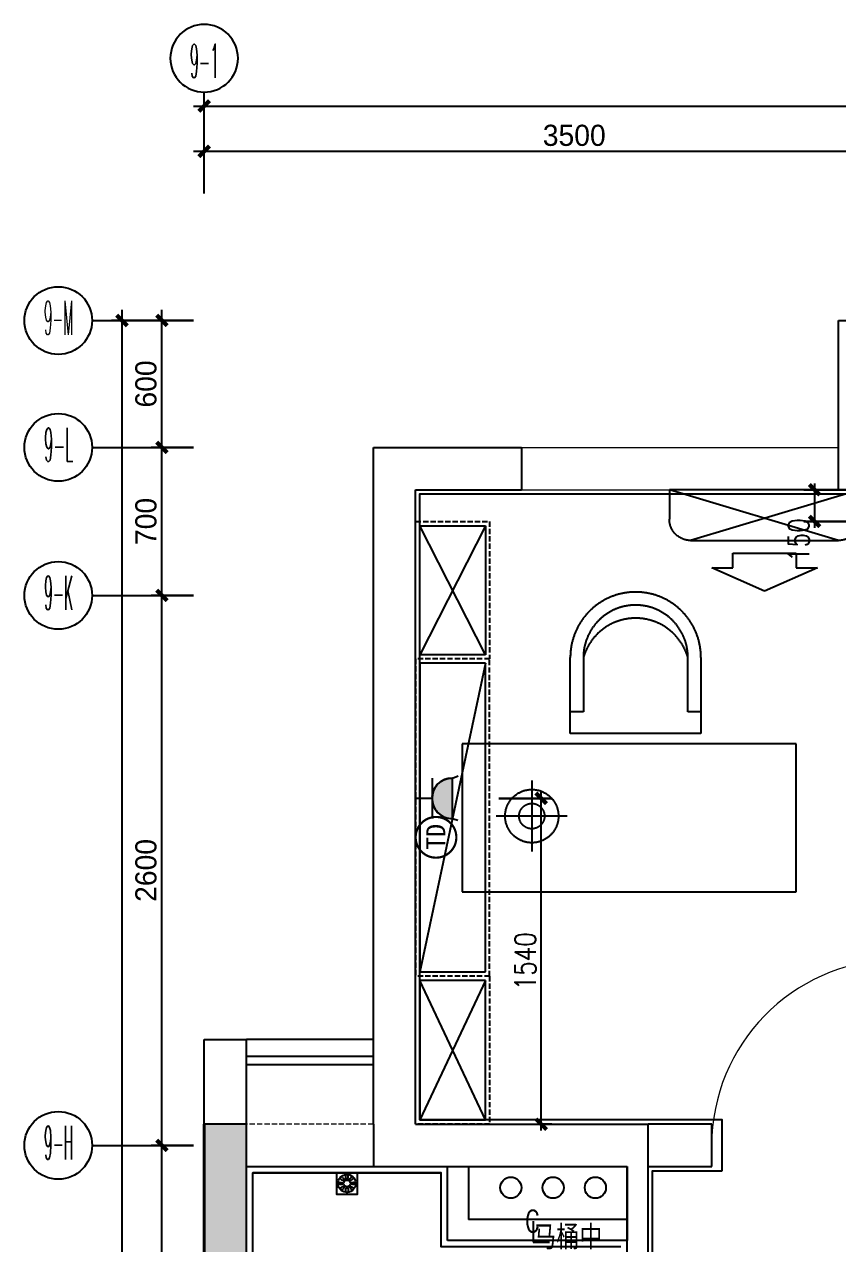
# Model space of a CAD drawing. Header units: inches. Extents: x -2597087 to 134135, y -662679 to 20000.
# Drawn here: x 6568 to 10418, y -56361 to -50592 of the extents above; entities that cross this region are included whole.
import ezdxf
from ezdxf.enums import TextEntityAlignment as Align

# ---------------------------------------------------------------- set-up
doc = ezdxf.new("R2010")
doc.units = ezdxf.units.IN
doc.header["$LTSCALE"] = 100
doc.header["$MEASUREMENT"] = 0
for name, pattern in [('__DASH', [0.35, 0.25, -0.1]), ('DASH', [0.35, 0.25, -0.1]), ('HIDDEN', [0.375, 0.25, -0.125])]:
    doc.linetypes.add(name, pattern=pattern)
doc.layers.get('0').update_dxf_attribs({"linetype": 'CONTINUOUS'})
doc.layers.get('Defpoints').update_dxf_attribs({"linetype": 'CONTINUOUS'})
for name, color, linetype in [('003门', 17, 'CONTINUOUS'), ('006地漏', 146, 'CONTINUOUS'), ('008a地面活动灯具', 31, 'CONTINUOUS'), ('009-活动家具', 157, 'DASH'), ('009活动家具', 157, 'CONTINUOUS'), ('011 完成面', 24, 'CONTINUOUS'), ('011完成面', 24, 'CONTINUOUS'), ('017-插座图层', 30, 'CONTINUOUS'), ('018-弱电图层', 20, 'CONTINUOUS'), ('029空调室内机', 82, 'CONTINUOUS'), ('05 轴号 建筑尺寸', 2, 'CONTINUOUS'), ('41标注', 2, 'CONTINUOUS'), ('PUB_HATCH', 8, 'CONTINUOUS'), ('VPIPE-废水', 91, 'DASH'), ('VPIPE-污水', 49, 'DASH'), ('VPIPE-通气', 119, 'DASH'), ('WALL', 7, 'CONTINUOUS'), ('WINDOW', 4, 'CONTINUOUS'), ('插座尺寸标注', 2, 'CONTINUOUS')]:
    doc.layers.add(name, color=color, linetype=linetype)
for name, color, linetype, lineweight in [('BALCONY', 3, 'CONTINUOUS', 0), ('COLUMN', 30, 'CONTINUOUS', 40), ('SEE', 51, 'CONTINUOUS', 0)]:
    doc.layers.add(name, color=color, linetype=linetype, lineweight=lineweight)
doc.styles.add('SF', font='sf.shx')
doc.styles.add('尺寸标注', font='romans.shx', dxfattribs={"width": 0.8, "bigfont": 'hztxt.shx'})
doc.styles.add('文字标注', font='')
doc.styles.get('文字标注').set_extended_font_data('SimSun')
doc.dimstyles.new('1：50', dxfattribs={"dimscale": 50, "dimtxt": 2, "dimasz": 1, "dimexe": 1, "dimexo": 1, "dimgap": 0.5, "dimtad": 1, "dimdec": 0, "dimrnd": 5, "dimzin": 0, "dimdsep": 46, "dimtxsty": 'SF', "dimblk": 'ARCHTICK', "dimcen": 0.09, "dimdle": 1, "dimclrd": 251, "dimclre": 251, "dimclrt": 2, "dimadec": 0, "dimazin": 0, "dimtfac": 1, "dimtdec": 0, "dimtix": 1, "dimtmove": 2, "dimatfit": 0, "dimldrblk": 'ARCHTICK', "dimfxl": 5, "dimfxlon": 1, "dimtolj": 1, "dimtzin": 0, "dimarcsym": 0})
doc.dimstyles.new('A3-50', dxfattribs={"dimscale": 50, "dimtxt": 2, "dimasz": 1, "dimexe": 1, "dimexo": 1, "dimgap": 0.5, "dimtad": 1, "dimdec": 0, "dimlfac": -50, "dimrnd": 5, "dimzin": 0, "dimdsep": 46, "dimtxsty": '尺寸标注', "dimblk": 'ARCHTICK', "dimcen": 0, "dimdle": 0.6, "dimclrd": 251, "dimclre": 251, "dimclrt": 2, "dimadec": 0, "dimazin": 0, "dimtfac": 1, "dimtdec": 0, "dimtix": 1, "dimtmove": 2, "dimatfit": 3, "dimldrblk": 'DOT', "dimfxl": 4, "dimfxlon": 1, "dimtolj": 1, "dimtzin": 0, "dimlwe": 30, "dimarcsym": 0})

# ---------------------------------------------------------------- blocks, each defined once
blk = doc.blocks.new('A$C556527C6')
at = {"const_width": 8.17}
blk.add_lwpolyline([(-75.2, 75.2, 1), (75.2, 75.2, 1)], format="xyb", close=True, dxfattribs=at)
at = {"color": 50, "style": '文字标注'}
blk.add_attdef('F', (-23.1, 32.8), '', height=84.7, dxfattribs=at)
blk = doc.blocks.new('*U1377')
at = {"linetype": 'Continuous'}
for p, q in [((-55.4, -84.9), (-59.8, -90.2)), ((-50.5, -80), (-55.4, -84.9)), ((-55.4, -84.9), (-55.4, -84.9)), ((-45.1, -75.6), (-50.5, -80)), ((-50.5, -80), (-50.5, -80)), ((-39.4, -71.7), (-45.1, -75.6)), ((-45.1, -75.6), (-45.1, -75.6)), ((-33.4, -68.3), (-39.4, -71.7)), ((-39.4, -71.7), (-39.4, -71.7)), ((-27.1, -65.6), (-33.4, -68.3)), ((-33.4, -68.3), (-33.4, -68.3)), ((-20.5, -63.4), (-27.1, -65.6)), ((-27.1, -65.6), (-27.1, -65.6)), ((-13.8, -61.8), (-20.5, -63.4)), ((-20.5, -63.4), (-20.5, -63.4)), ((-6.9, -60.8), (-13.8, -61.8)), ((-13.8, -61.8), (-13.8, -61.8)), ((0, -60.5), (-6.9, -60.8)), ((-6.9, -60.8), (-6.9, -60.8)), ((6.9, -60.8), (0, -60.5)), ((6.9, -60.8), (6.9, -60.8)), ((6.9, -60.8), (13.8, -61.8)), ((13.8, -61.8), (13.8, -61.8)), ((13.8, -61.8), (20.5, -63.4)), ((20.5, -63.4), (20.5, -63.4)), ((20.5, -63.4), (27.1, -65.6)), ((27.1, -65.6), (27.1, -65.6)), ((27.1, -65.6), (33.4, -68.3)), ((33.4, -68.3), (33.4, -68.3)), ((33.4, -68.3), (39.5, -71.7)), ((39.5, -71.7), (39.5, -71.7)), ((39.5, -71.7), (45.2, -75.6)), ((45.2, -75.6), (45.2, -75.6)), ((45.2, -75.6), (50.5, -80)), ((50.5, -80), (50.5, -80)), ((50.5, -80), (55.4, -84.9)), ((55.4, -84.9), (55.4, -84.9)), ((55.4, -84.9), (59.8, -90.2)), ((-74.7, -128.5), (-75, -135.4)), ((-73.7, -121.6), (-74.7, -128.5)), ((-74.7, -128.5), (-74.7, -128.5)), ((-72.1, -114.9), (-73.7, -121.6)), ((-73.7, -121.6), (-73.7, -121.6)), ((-69.9, -108.3), (-72.1, -114.9)), ((-72.1, -114.9), (-72.1, -114.9)), ((-67.1, -102), (-69.9, -108.3)), ((-69.9, -108.3), (-69.9, -108.3)), ((-63.7, -95.9), (-67.1, -102)), ((-67.1, -102), (-67.1, -102)), ((-59.8, -90.2), (-63.7, -95.9)), ((-63.7, -95.9), (-63.7, -95.9)), ((-59.8, -90.2), (-59.8, -90.2)), ((59.8, -90.2), (59.8, -90.2)), ((59.8, -90.2), (63.7, -95.9)), ((63.7, -95.9), (63.7, -95.9)), ((63.7, -95.9), (67.1, -102)), ((67.1, -102), (67.1, -102)), ((67.1, -102), (69.9, -108.3)), ((69.9, -108.3), (69.9, -108.3)), ((69.9, -108.3), (72.1, -114.9)), ((72.1, -114.9), (72.1, -114.9)), ((72.1, -114.9), (73.7, -121.6)), ((73.7, -121.6), (73.7, -121.6)), ((73.7, -121.6), (74.7, -128.5)), ((74.7, -128.5), (74.7, -128.5)), ((74.7, -128.5), (75, -135.4)), ((75, -135.4), (-75, -135.4)), ((75, -135.4), (75, -135.4))]:
    blk.add_line(p, q, dxfattribs=at)
for points in [[(-55.4, -84.9), (-59.8, -90.2), (59.8, -90.2)], [(-50.5, -80), (-55.4, -84.9), (55.4, -84.9)], [(-55.4, -84.9), (-55.4, -84.9), (55.4, -84.9)], [(-45.1, -75.6), (-50.5, -80), (50.5, -80)], [(-50.5, -80), (-50.5, -80), (50.5, -80)], [(-39.4, -71.7), (-45.1, -75.6), (45.2, -75.6)], [(-45.1, -75.6), (-45.1, -75.6), (45.2, -75.6)], [(-33.4, -68.3), (-39.4, -71.7), (39.5, -71.7)], [(-39.4, -71.7), (-39.4, -71.7), (39.5, -71.7)], [(-27.1, -65.6), (-33.4, -68.3), (33.4, -68.3)], [(-33.4, -68.3), (-33.4, -68.3), (33.4, -68.3)], [(-20.5, -63.4), (-27.1, -65.6), (27.1, -65.6)], [(-27.1, -65.6), (-27.1, -65.6), (27.1, -65.6)], [(-13.8, -61.8), (-20.5, -63.4), (20.5, -63.4)], [(-20.5, -63.4), (-20.5, -63.4), (20.5, -63.4)], [(-6.9, -60.8), (-13.8, -61.8), (13.8, -61.8)], [(-13.8, -61.8), (-13.8, -61.8), (13.8, -61.8)], [(0, -60.5), (-6.9, -60.8), (6.9, -60.8)], [(-6.9, -60.8), (-6.9, -60.8), (6.9, -60.8)], [(-74.7, -128.5), (-75, -135.4), (75, -135.4)], [(-73.7, -121.6), (-74.7, -128.5), (74.7, -128.5)], [(-74.7, -128.5), (-74.7, -128.5), (74.7, -128.5)], [(-72.1, -114.9), (-73.7, -121.6), (73.7, -121.6)], [(-73.7, -121.6), (-73.7, -121.6), (73.7, -121.6)], [(-69.9, -108.3), (-72.1, -114.9), (72.1, -114.9)], [(-72.1, -114.9), (-72.1, -114.9), (72.1, -114.9)], [(-67.1, -102), (-69.9, -108.3), (69.9, -108.3)], [(-69.9, -108.3), (-69.9, -108.3), (69.9, -108.3)], [(-63.7, -95.9), (-67.1, -102), (67.1, -102)], [(-67.1, -102), (-67.1, -102), (67.1, -102)], [(-59.8, -90.2), (-63.7, -95.9), (63.7, -95.9)], [(-63.7, -95.9), (-63.7, -95.9), (63.7, -95.9)], [(-59.8, -90.2), (-59.8, -90.2), (59.8, -90.2)]]:
    blk.add_solid(points, dxfattribs=at)
at = {"linetype": 'Continuous', "extrusion": (0, 0, -1)}
for points in [[(55.4, -84.9), (-55.4, -84.9), (-55.4, -84.9)], [(55.4, -84.9), (-55.4, -84.9), (-59.8, -90.2)], [(50.5, -80), (-50.5, -80), (-50.5, -80)], [(50.5, -80), (-50.5, -80), (-55.4, -84.9)], [(45.1, -75.6), (-45.2, -75.6), (-45.2, -75.6)], [(45.1, -75.6), (-45.2, -75.6), (-50.5, -80)], [(39.4, -71.7), (-39.5, -71.7), (-39.5, -71.7)], [(39.4, -71.7), (-39.5, -71.7), (-45.2, -75.6)], [(33.4, -68.3), (-33.4, -68.3), (-33.4, -68.3)], [(33.4, -68.3), (-33.4, -68.3), (-39.5, -71.7)], [(27.1, -65.6), (-27.1, -65.6), (-27.1, -65.6)], [(27.1, -65.6), (-27.1, -65.6), (-33.4, -68.3)], [(20.5, -63.4), (-20.5, -63.4), (-20.5, -63.4)], [(20.5, -63.4), (-20.5, -63.4), (-27.1, -65.6)], [(13.8, -61.8), (-13.8, -61.8), (-13.8, -61.8)], [(13.8, -61.8), (-13.8, -61.8), (-20.5, -63.4)], [(6.9, -60.8), (-6.9, -60.8), (-6.9, -60.8)], [(6.9, -60.8), (-6.9, -60.8), (-13.8, -61.8)], [(74.7, -128.5), (-74.7, -128.5), (-74.7, -128.5)], [(74.7, -128.5), (-74.7, -128.5), (-75, -135.4)], [(73.7, -121.6), (-73.7, -121.6), (-73.7, -121.6)], [(73.7, -121.6), (-73.7, -121.6), (-74.7, -128.5)], [(72.1, -114.9), (-72.1, -114.9), (-72.1, -114.9)], [(72.1, -114.9), (-72.1, -114.9), (-73.7, -121.6)], [(69.9, -108.3), (-69.9, -108.3), (-69.9, -108.3)], [(69.9, -108.3), (-69.9, -108.3), (-72.1, -114.9)], [(67.1, -102), (-67.1, -102), (-67.1, -102)], [(67.1, -102), (-67.1, -102), (-69.9, -108.3)], [(63.7, -95.9), (-63.7, -95.9), (-63.7, -95.9)], [(63.7, -95.9), (-63.7, -95.9), (-67.1, -102)], [(59.8, -90.2), (-59.8, -90.2), (-59.8, -90.2)], [(59.8, -90.2), (-59.8, -90.2), (-63.7, -95.9)], [(75, -135.4), (-75, -135.4), (-75, -135.4)]]:
    blk.add_solid(points, dxfattribs=at)
blk = doc.blocks.new('A$C14D57D85')
for p, q in [((0, -60.5), (0, 0)), ((75, -60.5), (-75, -60.5)), ((-75, -136.2), (-81.2, -156.2)), ((75, -135.4), (-75, -135.4)), ((-75, -135.4), (-75, -136.2)), ((75, -136), (83.4, -156.6))]:
    blk.add_line(p, q)
blk.add_arc((0, -135.5), 75, 0.0968, 179.9027)
at = {"linetype": 'Continuous'}
blk.add_blockref('*U1377', (0, 0), dxfattribs=at)
at = {"color": 2, "style": '文字标注'}
blk.add_attdef('F', text='', height=62.7, dxfattribs=at).set_placement((-19.2, -207.1), (25.6, -207.1), align=Align.ALIGNED)
blk = doc.blocks.new('_ArchTick')
at = {"color": 0, "linetype": 'ByBlock', "const_width": 0.4}
blk.add_lwpolyline([(-0.5, -0.5), (0.5, 0.5)], dxfattribs=at)
blk = doc.blocks.new('*D1409')
at = {"layer": 'Defpoints', "color": 0, "transparency": 16777216}
for p in [(-7128.7, -52644.9), (-6534.9, -52644.9), (-6578.7, -54185.7)]:
    blk.add_point(p, dxfattribs=at)
at = {"layer": '插座尺寸标注', "color": 251, "lineweight": -2, "transparency": 16777216}
blk.add_line((-6534.9, -54215.7), (-6534.9, -52614.9), dxfattribs=at)
at = {"layer": '插座尺寸标注', "color": 251, "lineweight": 30, "transparency": 16777216}
for p, q in [((-6734.9, -52644.9), (-6484.9, -52644.9)), ((-6534.9, -54185.7), (-6484.9, -54185.7))]:
    blk.add_line(p, q, dxfattribs=at)
at = {"layer": '插座尺寸标注', "color": 251, "lineweight": -2, "transparency": 16777216, "xscale": 50, "yscale": 50, "zscale": 50}
for p, rotation in [((-6534.9, -52644.9), 90), ((-6534.9, -54185.7), 270)]:
    blk.add_blockref('_ArchTick', p, dxfattribs=dict(at, rotation=rotation))
at = {"layer": '插座尺寸标注', "color": 2, "transparency": 16777216, "insert": (-6609.9, -53415.3), "char_height": 100, "attachment_point": 5, "rotation": 90, "style": '尺寸标注'}
blk.add_mtext('\\A1;1540', dxfattribs=at)
blk = doc.blocks.new('_Dot')
at = {"color": 0, "linetype": 'ByBlock', "lineweight": -2}
blk.add_line((-0.5, 0), (-1, 0), dxfattribs=at)
at = {"color": 0, "linetype": 'ByBlock', "const_width": 0.5}
blk.add_lwpolyline([(-0.25, 0, 1), (0.25, 0, 1)], format="xyb", close=True, dxfattribs=at)
blk = doc.blocks.new('*D1410')
at = {"layer": 'Defpoints', "color": 0, "transparency": 16777216}
for p in [(-4728.7, -51185.7), (-5242.5, -51335.7), (-4728.7, -51335.7)]:
    blk.add_point(p, dxfattribs=at)
at = {"layer": '插座尺寸标注', "color": 251, "lineweight": -2, "transparency": 16777216}
blk.add_line((-5242.5, -51155.7), (-5242.5, -51365.7), dxfattribs=at)
at = {"layer": '插座尺寸标注', "color": 251, "lineweight": 30, "transparency": 16777216}
for p, q in [((-5042.5, -51185.7), (-5292.5, -51185.7)), ((-5042.5, -51335.7), (-5292.5, -51335.7))]:
    blk.add_line(p, q, dxfattribs=at)
at = {"layer": '插座尺寸标注', "color": 251, "lineweight": -2, "transparency": 16777216, "xscale": 50, "yscale": 50, "zscale": 50}
for p, rotation in [((-5242.5, -51185.7), 90), ((-5242.5, -51335.7), 270)]:
    blk.add_blockref('_ArchTick', p, dxfattribs=dict(at, rotation=rotation))
at = {"layer": '插座尺寸标注', "color": 2, "transparency": 16777216, "insert": (-5317.5, -51423.8), "char_height": 100, "attachment_point": 5, "rotation": 90, "style": '尺寸标注'}
blk.add_mtext('\\A1;150', dxfattribs=at)
blk = doc.blocks.new('*D1413')
at = {"layer": 'Defpoints', "color": 0, "transparency": 16777216}
for p in [(-6853.7, -54668.9), (-6553.7, -54668.9), (-6853.7, -55234.6)]:
    blk.add_point(p, dxfattribs=at)
at = {"layer": '插座尺寸标注', "color": 251, "lineweight": 30, "transparency": 16777216}
for p, q in [((-6853.7, -55034.6), (-6853.7, -55284.6)), ((-6553.7, -55034.6), (-6553.7, -55284.6))]:
    blk.add_line(p, q, dxfattribs=at)
at = {"layer": '插座尺寸标注', "color": 251, "lineweight": -2, "transparency": 16777216}
blk.add_line((-6523.7, -55234.6), (-6883.7, -55234.6), dxfattribs=at)
at = {"layer": '插座尺寸标注', "color": 251, "lineweight": -2, "transparency": 16777216, "xscale": 50, "yscale": 50, "zscale": 50, "rotation": 180}
blk.add_blockref('_ArchTick', (-6853.7, -55234.6), dxfattribs=at)
at = {"layer": '插座尺寸标注', "color": 251, "lineweight": -2, "transparency": 16777216, "xscale": 50, "yscale": 50, "zscale": 50}
blk.add_blockref('_ArchTick', (-6553.7, -55234.6), dxfattribs=at)
at = {"layer": '插座尺寸标注', "color": 2, "transparency": 16777216, "insert": (-6703.7, -55159.6), "char_height": 100, "attachment_point": 5, "style": '尺寸标注'}
blk.add_mtext('\\A1;300', dxfattribs=at)
blk = doc.blocks.new('A$C037D7CD3')
at = {"layer": '插座尺寸标注', "char_height": 100, "attachment_point": 5, "style": '尺寸标注'}
for s, insert in [('\\A1;C', (1.1, 50)), ('\\A1;L', (20, 0.1))]:
    blk.add_mtext(s, dxfattribs=dict(at, insert=insert))
blk = doc.blocks.new('*D1447')
at = {"color": 251, "lineweight": -2, "transparency": 16777216}
for p, q in [((-8128.7, -49571.4), (-8128.7, -49321.4)), ((3071.3, -49571.4), (3071.3, -49321.4)), ((-8178.7, -49371.4), (3121.3, -49371.4))]:
    blk.add_line(p, q, dxfattribs=at)
at = {"layer": 'Defpoints', "color": 0, "transparency": 16777216}
for p in [(3071.3, -49371.4), (-8128.7, -49785.7), (3071.3, -49785.7)]:
    blk.add_point(p, dxfattribs=at)
at = {"color": 251, "lineweight": -2, "transparency": 16777216, "xscale": 50, "yscale": 50, "zscale": 50, "rotation": 180}
blk.add_blockref('_ArchTick', (-8128.7, -49371.4), dxfattribs=at)
at = {"color": 251, "lineweight": -2, "transparency": 16777216, "xscale": 50, "yscale": 50, "zscale": 50}
blk.add_blockref('_ArchTick', (3071.3, -49371.4), dxfattribs=at)
at = {"color": 2, "transparency": 16777216, "insert": (-2528.7, -49296.4), "char_height": 100, "attachment_point": 5, "style": 'SF'}
blk.add_mtext('\\A1;11200', dxfattribs=at)
blk = doc.blocks.new('*D1448')
at = {"color": 251, "lineweight": -2, "transparency": 16777216}
for p, q in [((-8128.7, -49735.7), (-8128.7, -49535.7)), ((-4628.7, -49735.7), (-4628.7, -49535.7)), ((-8178.7, -49585.7), (-4578.7, -49585.7))]:
    blk.add_line(p, q, dxfattribs=at)
at = {"layer": 'Defpoints', "color": 0, "transparency": 16777216}
for p in [(-4628.7, -49585.7), (-8128.7, -49785.7), (-4628.7, -49785.7)]:
    blk.add_point(p, dxfattribs=at)
at = {"color": 251, "lineweight": -2, "transparency": 16777216, "xscale": 50, "yscale": 50, "zscale": 50, "rotation": 180}
blk.add_blockref('_ArchTick', (-8128.7, -49585.7), dxfattribs=at)
at = {"color": 251, "lineweight": -2, "transparency": 16777216, "xscale": 50, "yscale": 50, "zscale": 50}
blk.add_blockref('_ArchTick', (-4628.7, -49585.7), dxfattribs=at)
at = {"color": 2, "transparency": 16777216, "insert": (-6378.7, -49510.7), "char_height": 100, "attachment_point": 5, "style": 'SF'}
blk.add_mtext('\\A1;3500', dxfattribs=at)
blk = doc.blocks.new('*D1453')
at = {"color": 251, "lineweight": -2, "transparency": 16777216}
for p, q in [((-8178.7, -54285.7), (-8378.7, -54285.7)), ((-8328.7, -58535.7), (-8328.7, -54235.7)), ((-8178.7, -58485.7), (-8378.7, -58485.7))]:
    blk.add_line(p, q, dxfattribs=at)
at = {"layer": 'Defpoints', "color": 0, "transparency": 16777216}
for p in [(-8328.7, -54285.7), (-8128.7, -54285.7), (-8128.7, -58485.7)]:
    blk.add_point(p, dxfattribs=at)
at = {"color": 251, "lineweight": -2, "transparency": 16777216, "xscale": 50, "yscale": 50, "zscale": 50}
for p, rotation in [((-8328.7, -54285.7), 90), ((-8328.7, -58485.7), 270)]:
    blk.add_blockref('_ArchTick', p, dxfattribs=dict(at, rotation=rotation))
at = {"color": 2, "transparency": 16777216, "insert": (-8403.7, -56385.7), "char_height": 100, "attachment_point": 5, "rotation": 90, "style": 'SF'}
blk.add_mtext('\\A1;4200', dxfattribs=at)
blk = doc.blocks.new('*D1454')
at = {"color": 251, "lineweight": -2, "transparency": 16777216}
for p, q in [((-8178.7, -51685.7), (-8378.7, -51685.7)), ((-8328.7, -54335.7), (-8328.7, -51635.7)), ((-8178.7, -54285.7), (-8378.7, -54285.7))]:
    blk.add_line(p, q, dxfattribs=at)
at = {"layer": 'Defpoints', "color": 0, "transparency": 16777216}
for p in [(-8328.7, -51685.7), (-8128.7, -51685.7), (-8128.7, -54285.7)]:
    blk.add_point(p, dxfattribs=at)
at = {"color": 251, "lineweight": -2, "transparency": 16777216, "xscale": 50, "yscale": 50, "zscale": 50}
for p, rotation in [((-8328.7, -51685.7), 90), ((-8328.7, -54285.7), 270)]:
    blk.add_blockref('_ArchTick', p, dxfattribs=dict(at, rotation=rotation))
at = {"color": 2, "transparency": 16777216, "insert": (-8403.7, -52985.7), "char_height": 100, "attachment_point": 5, "rotation": 90, "style": 'SF'}
blk.add_mtext('\\A1;2600', dxfattribs=at)
blk = doc.blocks.new('*D1455')
at = {"color": 251, "lineweight": -2, "transparency": 16777216}
for p, q in [((-8328.7, -51735.7), (-8328.7, -50935.7)), ((-8178.7, -50985.7), (-8378.7, -50985.7)), ((-8178.7, -51685.7), (-8378.7, -51685.7))]:
    blk.add_line(p, q, dxfattribs=at)
at = {"layer": 'Defpoints', "color": 0, "transparency": 16777216}
for p in [(-8328.7, -50985.7), (-8128.7, -50985.7), (-8128.7, -51685.7)]:
    blk.add_point(p, dxfattribs=at)
at = {"color": 251, "lineweight": -2, "transparency": 16777216, "xscale": 50, "yscale": 50, "zscale": 50}
for p, rotation in [((-8328.7, -50985.7), 90), ((-8328.7, -51685.7), 270)]:
    blk.add_blockref('_ArchTick', p, dxfattribs=dict(at, rotation=rotation))
at = {"color": 2, "transparency": 16777216, "insert": (-8403.7, -51335.7), "char_height": 100, "attachment_point": 5, "rotation": 90, "style": 'SF'}
blk.add_mtext('\\A1;700', dxfattribs=at)
blk = doc.blocks.new('*D1456')
at = {"color": 251, "lineweight": -2, "transparency": 16777216}
for p, q in [((-8328.7, -51035.7), (-8328.7, -50335.7)), ((-8178.7, -50385.7), (-8378.7, -50385.7)), ((-8178.7, -50985.7), (-8378.7, -50985.7))]:
    blk.add_line(p, q, dxfattribs=at)
at = {"layer": 'Defpoints', "color": 0, "transparency": 16777216}
for p in [(-8328.7, -50385.7), (-8128.7, -50385.7), (-8128.7, -50985.7)]:
    blk.add_point(p, dxfattribs=at)
at = {"color": 251, "lineweight": -2, "transparency": 16777216, "xscale": 50, "yscale": 50, "zscale": 50}
for p, rotation in [((-8328.7, -50385.7), 90), ((-8328.7, -50985.7), 270)]:
    blk.add_blockref('_ArchTick', p, dxfattribs=dict(at, rotation=rotation))
at = {"color": 2, "transparency": 16777216, "insert": (-8403.7, -50685.7), "char_height": 100, "attachment_point": 5, "rotation": 90, "style": 'SF'}
blk.add_mtext('\\A1;600', dxfattribs=at)
blk = doc.blocks.new('$DorLib2D$00000001')
for p, q in [((0.45, 0.975), (0.5, 0.975)), ((0.45, 0), (0.45, 0.975)), ((0.5, 0), (0.5, 0.975)), ((0.5, 0), (0.45, 0))]:
    blk.add_line(p, q)
at = {"lineweight": 13}
blk.add_arc((0.475, 0), 0.975, 91.46928, 180, dxfattribs=at)
blk = doc.blocks.new('A$C6B8F2F21')
at = {"layer": '41标注', "color": 251}
blk.add_line((0, 0), (15, 0), dxfattribs=at)
blk.add_circle((-5, 0), 5, dxfattribs=at)
at = {"layer": '41标注', "style": '尺寸标注', "width": 1.065333}
blk.add_attdef('A', text='', height=5, dxfattribs=at).set_placement((-7.1, -2.1), (-2.79, -2.1), align=Align.FIT)
blk = doc.blocks.new('A$C13462838')
at = {"color": 251}
blk.add_line((0, 25), (0, 10), dxfattribs=at)
blk.add_circle((0, 5), 5, dxfattribs=at)
blk = doc.blocks.new('*D1446')
at = {"color": 251, "lineweight": -2, "transparency": 16777216}
for p, q in [((-8517.1, -60735.7), (-8517.1, -50335.7)), ((-8317.1, -50385.7), (-8567.1, -50385.7)), ((-8317.1, -60685.7), (-8567.1, -60685.7))]:
    blk.add_line(p, q, dxfattribs=at)
at = {"layer": 'Defpoints', "color": 0, "transparency": 16777216}
for p in [(-8517.1, -50385.7), (-8128.7, -50385.7), (-8128.7, -60685.7)]:
    blk.add_point(p, dxfattribs=at)
at = {"color": 251, "lineweight": -2, "transparency": 16777216, "xscale": 50, "yscale": 50, "zscale": 50}
for p, rotation in [((-8517.1, -50385.7), 90), ((-8517.1, -60685.7), 270)]:
    blk.add_blockref('_ArchTick', p, dxfattribs=dict(at, rotation=rotation))
at = {"color": 2, "transparency": 16777216, "insert": (-8592.1, -55535.7), "char_height": 100, "attachment_point": 5, "rotation": 90, "style": 'SF'}
blk.add_mtext('\\A1;10300', dxfattribs=at)
blk = doc.blocks.new('A$C5A370B41')
at = {"color": 251, "ltscale": 5}
for p, q in [((19.3, 72.3), (18.7, 73.8)), ((27.1, 80), (25.5, 80.7)), ((44, 87.4), (44.7, 89)), ((55.1, 87.4), (54.4, 89)), ((72.3, 80.7), (73.8, 81.3)), ((80, 72.9), (80.7, 74.5)), ((12.6, 55.1), (11, 54.4)), ((12.6, 44), (11, 44.7)), ((20, 27.1), (19.3, 25.5)), ((27.7, 19.3), (26.2, 18.7)), ((44.9, 12.6), (45.6, 11)), ((50, 50), (50, 50)), ((50, 50), (50, 50)), ((50, 50), (50, 50)), ((50, 50), (50, 50)), ((56, 12.6), (55.3, 11)), ((72.9, 20), (74.5, 19.3)), ((80.7, 27.7), (81.3, 26.2)), ((87.4, 56), (89, 55.3)), ((87.4, 44.9), (89, 45.6))]:
    blk.add_line(p, q, dxfattribs=at)
at = {"ltscale": 5}
blk.add_lwpolyline([(100, 100), (0, 100), (0, 0), (100, 0)], close=True, dxfattribs=at)
at = {"color": 251, "ltscale": 5}
for centre, major_axis, start_param, end_param in [((50, 50), (42.1, 3.5), -0.016227, 6.266958), ((23.5, 75.8), (3.72, 3.72), 0.395144, 2.746449), ((50.4, 50), (-11.2, 11.2), 1.570796326784468, 7.853981633964052), ((49.6, 87), (3.72, 3.72), 5.892931, 8.244236), ((75.8, 76.5), (3.72, 3.72), 5.107533, 7.458838), ((13, 49.6), (-3.72, 3.72), -0.390255, 1.961051), ((24.2, 23.5), (3.72, 3.72), 1.96594, 4.317245), ((50.4, 13), (3.72, 3.72), 2.751338, 5.102644), ((76.5, 24.2), (3.72, 3.72), 3.536736, 5.888042), ((87, 50.4), (-3.72, 3.72), 2.751338, 5.102644)]:
    blk.add_ellipse(centre, major_axis=major_axis, ratio=1, start_param=start_param, end_param=end_param, dxfattribs=at)
at = {"color": 251, "ltscale": 5, "extrusion": (0, 0, -1)}
for centre, major_axis, start_param, end_param in [((23.2, 76.2), (-13.6, 13.6), 1.570796, 4.712389), ((49.6, 87.4), (0, 19.2), 1.570796, 4.712389), ((76.2, 76.8), (13.6, 13.6), 1.570796, 4.712389), ((12.6, 49.6), (-19.2, 0), 1.570796, 4.712389), ((23.8, 23.2), (13.6, 13.6), -1.570796, 1.570796), ((50.4, 12.6), (0, 19.2), 4.712389, 7.853982), ((76.8, 23.8), (-13.6, 13.6), 4.712389, 7.853982), ((87.4, 50.4), (-19.2, 0), 4.712389, 7.853982)]:
    blk.add_ellipse(centre, major_axis=major_axis, ratio=0.286893, start_param=start_param, end_param=end_param, dxfattribs=at)
blk = doc.blocks.new('dfgdfht67964dfgsdg')
at = {"layer": '029空调室内机', "color": 250, "linetype": '__DASH', "ltscale": 100}
for p, q in [((-100, 240), (-900, 0)), ((0, 0), (-800, 240))]:
    blk.add_line(p, q, dxfattribs=at)
blk.add_lwpolyline([(-700, 370), (-600, 370), (-600, 300), (-300, 300), (-300, 370), (-200, 370), (-450, 480)], close=True, dxfattribs=at)
blk.add_lwpolyline([(0, 0), (-900, 0), (-900, 140, -0.414214), (-800, 240), (-100, 240, -0.414214), (0, 140)], format="xyb", close=True, dxfattribs=at)
blk = doc.blocks.new('A$C021D4E37')
at = {"layer": 'PUB_HATCH'}
blk.add_hatch(color=250, dxfattribs=at).paths.add_polyline_path([(3968.417, 1173.462), (3968.417, -626.538), (4168.417, -626.538), (4168.417, 1173.462)])
at = {"layer": '008a地面活动灯具', "linetype": 'HIDDEN', "ltscale": 250}
for radius in [126, 60]:
    blk.add_circle((5517.674, 2630.224), radius, dxfattribs=at)
at = {"layer": '009-活动家具'}
for p, q in [((4968.417, 4023.462), (5318.417, 4023.462)), ((4968.417, 3373.462), (4968.417, 4023.462)), ((5318.417, 4023.462), (5318.417, 3373.462)), ((4968.417, 3373.462), (4968.417, 1873.462)), ((5318.417, 3373.462), (4968.417, 3373.462)), ((5318.417, 1873.462), (5318.417, 3373.462)), ((4968.417, 1173.462), (4968.417, 1873.462)), ((5318.417, 1873.462), (4968.417, 1873.462)), ((5318.417, 1873.462), (5318.417, 1173.462)), ((5318.417, 1173.462), (4968.417, 1173.462))]:
    blk.add_line(p, q, dxfattribs=at)
at = {"layer": '009-活动家具', "color": 250, "linetype": 'HIDDEN', "ltscale": 200}
for p, q in [((5298.417, 4003.462), (4988.417, 3393.462)), ((5298.417, 3393.462), (4988.417, 4003.462)), ((5298.417, 3353.462), (4988.417, 1893.462)), ((5298.417, 1853.462), (4988.417, 1193.462)), ((5298.417, 1193.462), (4988.417, 1853.462))]:
    blk.add_line(p, q, dxfattribs=at)
for points in [[(4988.417, 4003.462), (5298.417, 4003.462), (5298.417, 3393.462), (4988.417, 3393.462)], [(5298.417, 3353.462), (4988.417, 3353.462), (4988.417, 1893.462), (5298.417, 1893.462)], [(5298.417, 1853.462), (4988.417, 1853.462), (4988.417, 1193.462), (5298.417, 1193.462)]]:
    blk.add_lwpolyline(points, close=True, dxfattribs=at)
at = {"layer": '009活动家具', "color": 251, "linetype": 'HIDDEN', "ltscale": 200}
for p, q in [((5517.674, 2798.224), (5517.674, 2462.224)), ((5685.674, 2630.224), (5349.674, 2630.224))]:
    blk.add_line(p, q, dxfattribs=at)
at = {"layer": '009活动家具', "linetype": 'HIDDEN', "ltscale": 250}
blk.add_lwpolyline([(5699.774, 3380.739, -1), (6317.534, 3380.739), (6317.534, 3020.379), (5699.774, 3020.379)], format="xyb", close=True, dxfattribs=at)
at = {"layer": '009活动家具', "color": 251, "linetype": 'HIDDEN', "ltscale": 250}
blk.add_lwpolyline([(6317.534, 3123.339), (6255.758, 3123.339), (6255.758, 3380.739, 1), (5761.55, 3380.739), (5761.55, 3123.339), (5699.774, 3123.339)], format="xyb", dxfattribs=at)
at = {"layer": '009活动家具', "linetype": 'HIDDEN', "ltscale": 250}
blk.add_lwpolyline([(6768.417, 2972.096), (5188.205, 2972.096), (5188.205, 2272.096), (6768.417, 2272.096)], close=True, dxfattribs=at)
at = {"layer": '009活动家具', "color": 251, "linetype": 'HIDDEN', "ltscale": 250}
blk.add_arc((6008.654, 3308.667), 257.4, 16.2602047, 163.7397953, dxfattribs=at)
at = {"layer": '011 完成面'}
blk.add_line((4198.417, -1096.538), (4198.417, 943.462), dxfattribs=at)
for points in [[(6418.417, 953.462), (6418.417, 1193.462), (4988.417, 1193.462), (4988.417, 4153.462), (7348.417, 4153.462), (7348.417, 1193.462), (7218.417, 1193.462)], [(5938.417, 593.462), (5088.417, 593.462), (5088.417, 943.462), (4198.417, 943.462)], [(6218.417, -106.538), (6088.417, -106.538), (6088.417, 953.462), (6418.417, 953.462)]]:
    blk.add_lwpolyline(points, dxfattribs=at)
at = {"layer": '011完成面'}
blk.add_lwpolyline([(5923.417, -1096.538), (4198.417, -1096.538), (4198.417, 943.462), (5088.417, 943.462)], dxfattribs=at)
at = {"layer": 'BALCONY'}
for points in [[(5468.417, 4373.462), (6968.417, 4373.462)], [(5468.417, 4173.462), (6968.417, 4173.462)]]:
    blk.add_lwpolyline(points, dxfattribs=at)
at = {"layer": 'COLUMN'}
blk.add_line((3968.417, 1173.462), (3968.417, -626.538), dxfattribs=at)
at = {"layer": 'SEE', "linetype": 'DASH'}
blk.add_lwpolyline([(4768.417, 1173.462), (4168.417, 1173.462)], dxfattribs=at)
at = {"layer": 'VPIPE-废水', "linetype": 'Continuous'}
blk.add_circle((5418.417, 873.444), 50, dxfattribs=at)
at = {"layer": 'VPIPE-污水', "linetype": 'Continuous'}
blk.add_circle((5818.417, 873.444), 50, dxfattribs=at)
at = {"layer": 'VPIPE-通气', "linetype": 'Continuous'}
blk.add_circle((5618.417, 873.444), 50, dxfattribs=at)
at = {"layer": 'WALL'}
for p, q in [((6968.417, 4973.462), (7468.417, 4973.462)), ((6968.417, 4173.462), (6968.417, 4973.462)), ((4768.417, 4373.462), (5468.417, 4373.462)), ((4768.417, 1173.462), (4768.417, 4373.462)), ((5468.417, 4373.462), (5468.417, 4173.462)), ((4968.417, 4173.462), (5468.417, 4173.462)), ((4968.417, 1173.462), (4968.417, 4173.462)), ((6968.417, 4173.462), (7368.417, 4173.462)), ((3968.417, 1073.462), (3968.417, 1573.462)), ((3968.417, 1573.462), (4168.417, 1573.462)), ((4168.417, 1173.462), (4168.417, 1573.462)), ((4168.417, 1173.462), (3968.417, 1173.462)), ((4168.417, -626.538), (4168.417, 1173.462)), ((4168.417, 973.462), (4168.417, 1173.462)), ((4768.417, 1173.462), (4768.417, 973.462)), ((4968.417, 1173.462), (6068.417, 1173.462)), ((6068.417, -286.538), (6068.417, 1173.462)), ((6368.417, 1173.462), (6068.417, 1173.462)), ((6368.417, 973.462), (6368.417, 1173.462)), ((3968.417, -226.538), (3968.417, 1073.462)), ((4168.417, 973.462), (5218.417, 973.462)), ((4168.417, -226.538), (4168.417, 973.462)), ((4768.417, 973.462), (4868.417, 973.462)), ((4868.417, 973.462), (5968.417, 973.462)), ((5118.417, 973.462), (5968.417, 973.462)), ((5218.417, 973.462), (5218.417, 723.462)), ((5968.417, -126.538), (5968.417, 973.462)), ((5968.417, 973.462), (5968.417, 623.462)), ((5968.417, 973.462), (5968.417, 723.462)), ((6068.417, 973.462), (6368.417, 973.462)), ((5968.417, 723.462), (5218.417, 723.462)), ((5968.417, 623.462), (5118.417, 623.462))]:
    blk.add_line(p, q, dxfattribs=at)
blk.add_lwpolyline([(5118.417, 623.462), (5118.417, 973.462)], dxfattribs=at)
at = {"layer": 'WINDOW'}
for p, q in [((4768.417, 1573.462), (4168.417, 1573.462)), ((4768.417, 1493.462), (4168.417, 1493.462)), ((4768.417, 1453.462), (4168.417, 1453.462)), ((4168.417, 973.462), (4768.417, 973.462))]:
    blk.add_line(p, q, dxfattribs=at)
at = {"layer": '003门', "xscale": 900, "yscale": 900, "zscale": 900}
blk.add_blockref('$DorLib2D$00000001', (6818.417, 1073.462), dxfattribs=at)
at = {"layer": '006地漏', "extrusion": (0, 0, -1), "xscale": -1, "zscale": -1}
blk.add_blockref('A$C5A370B41', (-4593.417, 843.462), dxfattribs=at)
at = {"layer": '017-插座图层', "color": 65, "xscale": 1.279999999969736, "yscale": 1.279999999969736, "zscale": 1.279999999969736, "rotation": 90.00004023042938}
blk.add_blockref('A$C14D57D85', (4968.417, 2714.256), dxfattribs=at)
at = {"layer": '018-弱电图层', "color": 65}
ref = blk.add_blockref('A$C556527C6', (4968.417, 2529.936), dxfattribs=dict(at, xscale=1.279999999969736, yscale=1.279999999969736, zscale=1.279999999969736, rotation=270))
ref.add_attrib('F', 'TD', (5108.271, 2471.277), dxfattribs={"layer": '0', "color": 50, "height": 89.6, "rotation": 90, "style": '文字标注'})
at = {"layer": '029空调室内机', "xscale": -1, "rotation": 180}
blk.add_blockref('dfgdfht67964dfgsdg', (7068.376, 4173.462), dxfattribs=at)
at = {"layer": '05 轴号 建筑尺寸'}
ref = blk.add_blockref('A$C13462838', (3968.417, 6373.54), dxfattribs=dict(at, xscale=-32.00312974788072, yscale=32.00312974788072, zscale=32.00312974788072, rotation=180))
ref.add_attrib('A', '9-1', dxfattribs={"height": 160.0156, "style": '尺寸标注', "width": 0.317731}).set_placement((3901.279, 6120.807), (4039.278, 6120.807), align=Align.FIT)
ref = blk.add_blockref('A$C6B8F2F21', (3438.371, 4973.462), dxfattribs=dict(at, xscale=32.00312974788072, yscale=32.00312974788072, zscale=32.00312974788072))
ref.add_attrib('A', '9-M', dxfattribs={"height": 160.0156, "style": '尺寸标注', "width": 0.274404}).set_placement((3211.216, 4906.164), (3349.215, 4906.164), align=Align.FIT)
ref = blk.add_blockref('A$C6B8F2F21', (3438.371, 4373.462), dxfattribs=dict(at, xscale=32.00312974788072, yscale=32.00312974788072, zscale=32.00312974788072))
ref.add_attrib('A', '9-L', dxfattribs={"height": 160.0156, "style": '尺寸标注', "width": 0.292107}).set_placement((3211.216, 4306.164), (3349.215, 4306.164), align=Align.FIT)
ref = blk.add_blockref('A$C6B8F2F21', (3438.371, 3673.462), dxfattribs=dict(at, xscale=32.00312974788072, yscale=32.00312974788072, zscale=32.00312974788072))
ref.add_attrib('A', '9-K', dxfattribs={"height": 160.0156, "style": '尺寸标注', "width": 0.282979}).set_placement((3211.216, 3606.164), (3349.215, 3606.164), align=Align.FIT)
ref = blk.add_blockref('A$C6B8F2F21', (3438.371, 1073.462), dxfattribs=dict(at, xscale=32.00312974788072, yscale=32.00312974788072, zscale=32.00312974788072))
ref.add_attrib('A', '9-H', dxfattribs={"height": 160.0156, "style": '尺寸标注', "width": 0.282979}).set_placement((3211.216, 1006.164), (3349.215, 1006.164), align=Align.FIT)
at = {"layer": '插座尺寸标注'}
blk.add_blockref('A$C037D7CD3', (5519.704, 664.908), dxfattribs=at)
at = {"layer": '插座尺寸标注', "insert": (5687.664, 637.616, 0), "char_height": 100, "attachment_point": 5, "style": '尺寸标注'}
blk.add_mtext('\\A1;{\\fSimSun|b0|i0|c134|p2;马桶中}', dxfattribs=at)
for p1, p2, distance, picture, middle in [((3968.417, 5573.462), (15168.417, 5573.462), 414.21, '*D1447', (9568.417, 6062.672)), ((3968.417, 5573.462), (7468.417, 5573.462), 200, '*D1448', (5718.417, 5848.462)), ((3968.417, -5326.538), (3968.417, 4973.462), 388.448, '*D1446', (3504.97, -176.538)), ((3968.417, 4373.462), (3968.417, 4973.462), 200, '*D1456', (3693.417, 4673.462)), ((3968.417, 3673.462), (3968.417, 4373.462), 200, '*D1455', (3693.417, 4023.462)), ((3968.417, 1073.462), (3968.417, 3673.462), 200, '*D1454', (3693.417, 2373.462)), ((3968.417, -3126.538), (3968.417, 1073.462), 200, '*D1453', (3693.417, -1026.538))]:
    dim = blk.add_aligned_dim(p1=p1, p2=p2, distance=distance, dimstyle='1：50', override={"dimfxl": 4, "dimarcsym": 1})
    dim.commit()
    dim.dimension.update_dxf_attribs({"geometry": picture, "text_midpoint": middle, "insert": (12097.113, 55359.113)})
at = {"layer": '插座尺寸标注'}
dim = blk.add_linear_dim(base=(6854.618, 4023.462), p1=(7368.417, 4173.462), p2=(7368.417, 4023.462), angle=90, dimstyle='A3-50', dxfattribs=at)
dim.commit()
dim.dimension.update_dxf_attribs({"geometry": '*D1410', "text_midpoint": (6779.618, 3935.287), "dimtype": 128, "insert": (12097.113, 55359.113)})
dim = blk.add_linear_dim(base=(5562.248, 2714.256), p1=(5518.417, 1173.462), p2=(4968.417, 2714.256), angle=90, dimstyle='A3-50', dxfattribs=at)
dim.commit()
dim.dimension.update_dxf_attribs({"geometry": '*D1409', "text_midpoint": (5487.248, 1943.859), "insert": (12097.113, 55359.113)})
dim = blk.add_linear_dim(base=(5243.377, 124.561), p1=(5543.417, 690.209), p2=(5243.377, 690.209), dimstyle='A3-50', dxfattribs=at)
dim.commit()
dim.dimension.update_dxf_attribs({"geometry": '*D1413', "text_midpoint": (5393.397, 199.561), "insert": (12097.113, 55359.113)})

msp = doc.modelspace()

# ---------------------------------------------------------------- block references
msp.add_blockref('A$C021D4E37', (3449.477, -56965.288))

doc.saveas('drawing.dxf')
